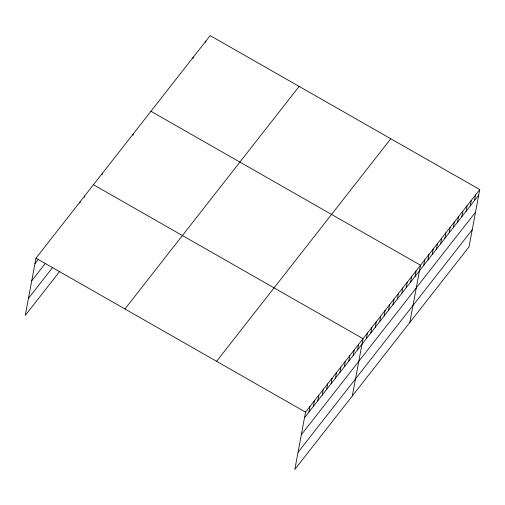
<?xml version="1.0" encoding="UTF-8"?>
<svg xmlns="http://www.w3.org/2000/svg" width="505" height="505" viewBox="0 0 505 505"><rect width="100%" height="100%" fill="white"/><g stroke="black" fill="none" stroke-linecap="round" stroke-linejoin="round"><path stroke-width="0.76" d="M479.75 189.558L305.55 412.124L294.832 469.391L469.031 246.825L479.75 189.558L210.168 35.609L35.969 258.175L25.25 315.442L59.741 271.374M79.929 203.067L80.188 201.678M84.348 197.417L84.606 196.028M102.035 174.818L102.3 173.43M132.992 135.271L133.251 133.882M192.986 58.618L193.245 57.229M205.68 42.407L205.939 41.012M308.927 412.036L309.969 406.474M313.352 406.386L314.394 400.825M317.771 400.736L318.813 395.175M322.196 395.087L323.238 389.525M326.615 389.437L327.657 383.876M331.04 383.787L332.082 378.226M335.459 378.138L336.5 372.576M339.884 372.488L340.925 366.927M344.309 366.838L345.344 361.277M348.728 361.189L349.769 355.627M353.153 355.539L354.188 349.978M357.572 349.889L358.613 344.328M352.32 395.945L363.032 338.678L93.45 184.729M366.415 338.59L367.457 333.029M370.84 332.94L371.876 327.379M375.259 327.291L376.301 321.729M379.684 321.641L380.726 316.079M384.103 315.991L385.145 310.43M388.528 310.341L389.57 304.78M392.947 304.692L393.988 299.13M397.372 299.042L398.413 293.481M401.791 293.392L402.832 287.831M406.216 287.743L407.257 282.181M410.634 282.093L411.676 276.532M415.059 276.443L416.101 270.882M409.808 322.499L420.52 265.232L150.938 111.283M423.714 265.39L424.749 259.829M427.943 259.98L428.985 254.425M432.173 254.577L433.214 249.016M436.402 249.173L437.444 243.612M440.631 243.77L441.673 238.208M444.867 238.36L445.902 232.799M449.096 232.957L450.138 227.395M453.326 227.553L454.367 221.992M457.555 222.143L458.597 216.588M461.785 216.74L462.826 211.178M466.02 211.336L467.056 205.775M470.25 205.933L471.291 200.371M474.479 200.523L475.521 194.968M34.927 263.736L38.462 259.216M31.733 280.799L45.002 263.85M28.444 298.379L52.766 267.303M124.931 308.978L299.13 86.412M216.588 361.321L390.788 138.755M304.509 417.685L478.708 195.119M301.315 434.748L475.514 212.182M298.026 452.328L472.226 229.762M35.969 258.175L305.55 412.124"/></g></svg>
